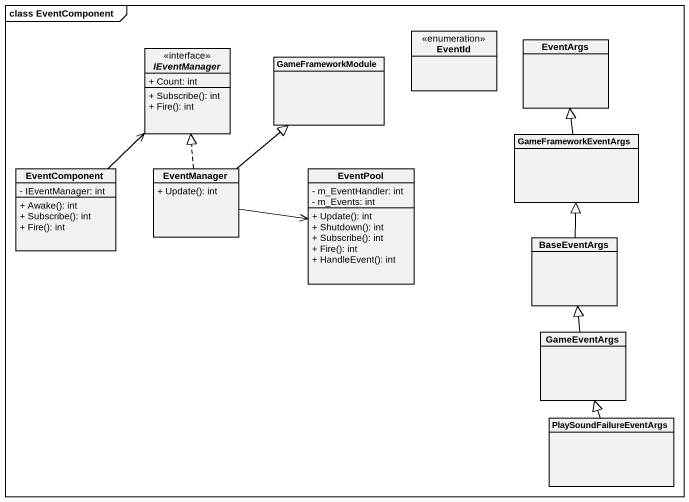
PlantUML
@startuml
mainframe class EventComponent
hide circle
hide empty members
skinparam classAttributeIconSize 0
enum EventId
class EventArgs
interface IEventManager {
  + Count: int
  + Subscribe(): int
  + Fire(): int
}
class GameFrameworkModule
class GameFrameworkEventArgs
class EventComponent {
  - IEventManager: int
  + Awake(): int
  + Subscribe(): int
  + Fire(): int
}
class EventManager {
  + Update(): int
}
class EventPool {
  - m_EventHandler: int
  - m_Events: int
  + Update(): int
  + Shutdown(): int
  + Subscribe(): int
  + Fire(): int
  + HandleEvent(): int
}
class BaseEventArgs
class GameEventArgs
class PlaySoundFailureEventArgs
GameFrameworkEventArgs -up-|> EventArgs
EventComponent -up-> IEventManager
EventManager .up.|> IEventManager
EventManager -up-|> GameFrameworkModule
EventManager -right-> EventPool
BaseEventArgs -up-|> GameFrameworkEventArgs
GameEventArgs -up-|> BaseEventArgs
PlaySoundFailureEventArgs -up-|> GameEventArgs
@enduml
